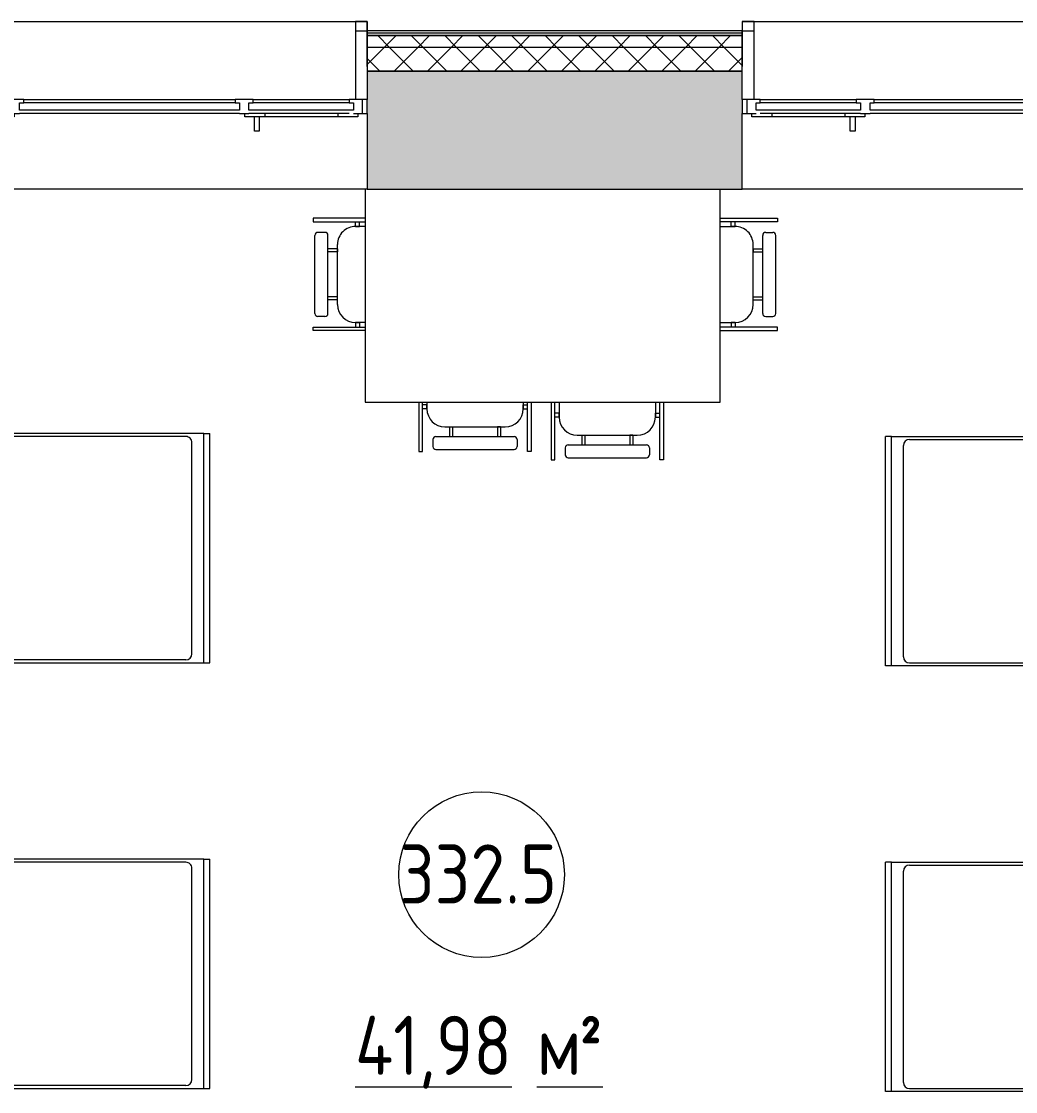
# Model space of a CAD drawing. Header units: millimetres. Extents: x -515342 to 330399, y -224905 to 507333.
# Drawn here: x -297186 to -292984, y 269860 to 274385 of the extents above; entities that cross this region are included whole.
import ezdxf

# ---------------------------------------------------------------- set-up
doc = ezdxf.new("R2010")
doc.units = ezdxf.units.MM
doc.layers.get('0').update_dxf_attribs({"lineweight": 0})
for name, color, linetype, lineweight in [('_ Окна', 7, 'Continuous', 0), ('Витраж', 7, 'Continuous', 0), ('Марки помещений', 7, 'Continuous', 0), ('Мебель', 7, 'Continuous', 0), ('Окна', 7, 'Continuous', 0), ('Стены внутренние', 7, 'Continuous', 0), ('Стены наружные', 7, 'Continuous', 0), ('Стены несущие', 7, 'Continuous', 0), ('Стены отделка', 7, 'Continuous', 0), ('Стены штриховка', 7, 'Continuous', 0)]:
    doc.layers.add(name, color=color, linetype=linetype, lineweight=lineweight)
doc.styles.add('GOST Common_1', font='', dxfattribs={"width": 0.9, "height": 250})
doc.styles.add('GOST Common_2', font='', dxfattribs={"width": 0.9, "height": 250})
doc.styles.get('GOST Common_1').set_extended_font_data('GOST Common')
doc.styles.get('GOST Common_2').set_extended_font_data('GOST Common')
pattern_1 = [(45, (0, 0), (-70.71068, 70.71068), []), (135, (0, 0), (-70.71068, -70.71068), [])]

# ---------------------------------------------------------------- blocks, each defined once
blk = doc.blocks.new('Окно_ПВХ_3Створки_1Фрамуга-верх - АР_Окно_ОП_1820_h_х1970_3ст2фр-в-9696728-О_АР_П_3__6_750_План 3 этажа')
at = {"layer": '_ Окна'}
for p, q in [((-929, 130), (-1005, 130)), ((-1005, 130), (-1005, 70)), ((-985, 70), (-985, 130)), ((-947, 84), (-947, 116)), ((-947, 116), (-929, 116)), ((-929, 116), (-929, 130)), ((-523, 116), (-929, 116)), ((-447, 130), (-523, 130)), ((-523, 130), (-523, 116)), ((-523, 116), (-505, 116)), ((-505, 116), (-505, 84)), ((-465, 84), (-465, 116)), ((-465, 116), (-447, 116)), ((-447, 116), (-447, 130)), ((447, 116), (-447, 116)), ((523, 130), (447, 130)), ((447, 130), (447, 116)), ((447, 116), (465, 116)), ((465, 116), (465, 84)), ((505, 84), (505, 116)), ((505, 116), (523, 116)), ((523, 116), (523, 130)), ((929, 116), (523, 116)), ((929, 130), (929, 116)), ((1005, 130), (929, 130)), ((929, 116), (947, 116)), ((947, 116), (947, 84)), ((985, 70), (985, 130)), ((1005, 70), (1005, 130)), ((-1005, 70), (-947, 70)), ((-965, 56), (-965, 70)), ((-880, 56), (-965, 56)), ((-505, 84), (-947, 84)), ((-880, 70), (-880, 56)), ((-572, 70), (-572, 56)), ((-487, 56), (-572, 56)), ((-505, 70), (-465, 70)), ((-487, 70), (-487, 56)), ((465, 84), (-465, 84)), ((465, 70), (505, 70)), ((487, 56), (487, 70)), ((572, 56), (487, 56)), ((947, 84), (505, 84)), ((572, 70), (572, 56)), ((880, 70), (880, 56)), ((965, 56), (880, 56)), ((947, 70), (1005, 70)), ((965, 70), (965, 56))]:
    blk.add_line(p, q, dxfattribs=at)
at = {"layer": 'Окна'}
for p, q in [((-929, 130), (-523, 130)), ((-447, 130), (447, 130)), ((523, 130), (929, 130)), ((-505, 70), (-929, 70)), ((-572, 56), (-880, 56)), ((-548.5, -4), (-548.5, 56)), ((-528.5, 56), (-528.5, -4)), ((465, 70), (-465, 70)), ((929, 70), (505, 70)), ((528.5, -4), (528.5, 56)), ((548.5, 56), (548.5, -4)), ((880, 56), (572, 56)), ((-528.5, -4), (-548.5, -4)), ((548.5, -4), (528.5, -4))]:
    blk.add_line(p, q, dxfattribs=at)
blk = doc.blocks.new('Прямоугольный импост - АР_Откос_Металлический_50х330 Коричневый Левый-9899774-О_АР_П_3__6_750_План 3 этажа')
at = {"layer": 'Витраж'}
blk.add_line((15250.3, 16115), (17160.3, 16115), dxfattribs=at)
blk = doc.blocks.new('Прямоугольный импост - АР_Откос_Металлический_50х330 Коричневый Левый-9899773-О_АР_П_3__6_750_План 3 этажа')
at = {"layer": 'Витраж', "lineweight": 18}
for p, q in [((0, 40), (-50, 40)), ((-50, 40), (-50, -290)), ((-49, -290), (-49, 39)), ((-49, 39), (-1, 39)), ((-1, 39), (-1, -150)), ((0, -150), (0, 40)), ((-1, -150), (0, -150))]:
    blk.add_line(p, q, dxfattribs=at)
blk = doc.blocks.new('Прямоугольный импост - АР_Откос_Металлический_50х330 Белый Левый-9898761-О_АР_П_3__6_750_План 3 этажа')
at = {"layer": 'Витраж'}
blk.add_line((4449.2, 16115), (6359.2, 16115), dxfattribs=at)
blk = doc.blocks.new('Прямоугольный импост - АР_Откос_Металлический_50х330 Белый Правый-V23-О_АР_П_3__6_750_План 3 этажа')
at = {"layer": 'Витраж', "lineweight": 18}
for p, q in [((-50, -290), (-50, 40)), ((-50, 40), (0, 40)), ((-1, 39), (-49, 39)), ((-49, 39), (-49, -290)), ((-1, -150), (-1, 39)), ((0, 40), (0, -150)), ((0, -150), (-1, -150))]:
    blk.add_line(p, q, dxfattribs=at)
blk = doc.blocks.new('СД_Люблино_Фасады_rvt-1-О_АР_П_3__6_750_План 3 этажа')
at = {"layer": 'Стены внутренние'}
h = blk.add_hatch(dxfattribs=at)
h.set_pattern_fill('FP_1', color=256, style=0, pattern_type=2)
h.set_pattern_definition([(45, (0, 0), (-224.5064, 224.5064), []), (45, (224.5, 0), (-224.5064, 224.5064), [396.875, -79.375, 3.353, -76.022])])
h.paths.add_polyline_path([(101935, 15405), (101935, 15905), (97278.9, 15905), (97278.9, 15405), (101724.8, 15405)])
h.paths.add_polyline_path([(95268.9, 15405), (95268.9, 15905), (93672.7, 15905), (93672.7, 15405), (95083.1, 15405)])
h.paths.add_polyline_path([(91662.7, 15405), (91662.7, 15905), (90062.5, 15905), (90062.5, 15405), (91506.8, 15405)])
h.paths.add_polyline_path([(88052.5, 15405), (88052.5, 15905), (86472.6, 15905), (86472.6, 15405), (87930.5, 15405)])
h.paths.add_polyline_path([(84354.2, 15405), (84462.6, 15405), (84462.6, 15905), (82935.3, 15905), (82935.3, 15405), (83332.4, 15405)])
h.paths.add_polyline_path([(80925.3, 15405), (80925.3, 15905), (79340.3, 15905), (79340.3, 15405), (80777.9, 15405)])
h.paths.add_polyline_path([(77330.3, 15405), (77330.3, 15905), (75739.7, 15905), (75739.7, 15405), (77201.6, 15405)])
h.paths.add_polyline_path([(73625.3, 15405), (73729.7, 15405), (73729.7, 15905), (72144.8, 15905), (72144.8, 15405), (73114.5, 15405)])
h.paths.add_polyline_path([(70049.1, 15405), (70134.8, 15405), (70134.8, 15905), (68493.6, 15905), (68493.6, 15405), (69027.3, 15405)])
h.paths.add_polyline_path([(66472.8, 15405), (66483.6, 15405), (66483.6, 15905), (64878.6, 15905), (64878.6, 15405), (65961.9, 15405)])
h.paths.add_polyline_path([(62868.6, 15405), (62868.6, 15905), (60500.1, 15905), (60500.1, 15405), (62465.1, 15405)])
h.paths.add_polyline_path([(58090.1, 15405), (58090.1, 15905), (56894.2, 15905), (56894.2, 15405), (57787.5, 15405)])
h.paths.add_polyline_path([(54484.2, 15405), (54484.2, 15905), (51825.9, 15905), (51825.9, 15405), (54211.2, 15405)])
h.paths.add_polyline_path([(49815.9, 15405), (49815.9, 15905), (47243.8, 15905), (47243.8, 15405), (49613.1, 15405)])
h.paths.add_polyline_path([(44833.8, 15405), (44833.8, 15905), (43623.8, 15905), (43623.8, 15405), (44504.1, 15405)])
h.paths.add_polyline_path([(41213.8, 15405), (41213.8, 15905), (38819.5, 15905), (38819.5, 15405), (40927.8, 15405)])
h.paths.add_polyline_path([(36809.5, 15405), (36809.5, 15905), (35219.5, 15905), (35219.5, 15405), (36329.8, 15405)])
h.paths.add_polyline_path([(33209.5, 15405), (33209.5, 15905), (31619.5, 15905), (31619.5, 15405), (32806, 15405)])
h.paths.add_polyline_path([(29609.5, 15405), (29609.5, 15905), (28023.1, 15905), (28023.1, 15405), (29177.2, 15405)])
h.paths.add_polyline_path([(26013.1, 15405), (26013.1, 15905), (24425.8, 15905), (24425.8, 15405), (25600.9, 15405)])
h.paths.add_polyline_path([(22415.8, 15405), (22415.8, 15905), (20810.9, 15905), (20810.9, 15405), (22280.1, 15405)])
h.paths.add_polyline_path([(18800.9, 15405), (18800.9, 15905), (17210.3, 15905), (17210.3, 15405), (18448.3, 15405)])
h.paths.add_polyline_path([(15200.3, 15405), (15200.3, 15905), (13615.3, 15905), (13615.3, 15405), (14872, 15405)])
h.paths.add_polyline_path([(11605.3, 15405), (11605.3, 15905), (10024.1, 15905), (10024.1, 15405), (11295.7, 15405)])
h.paths.add_polyline_path([(8014.1, 15405), (8014.1, 15905), (6409.2, 15905), (6409.2, 15405), (7719.5, 15405)])
h.paths.add_polyline_path([(4399.2, 15405), (4399.2, 15905), (-305, 15905), (-305, 15405), (4143.2, 15405)])
at = {"layer": 'Стены наружные'}
h = blk.add_hatch(dxfattribs=at)
h.set_pattern_fill('FP_5', color=256, style=0, pattern_type=2)
h.set_pattern_definition(pattern_1)
h.paths.add_polyline_path([(102035, 16005), (102085, 16005), (102085, 16055), (97278.9, 16055), (97278.9, 16005), (101724.8, 16005)])
h.paths.add_polyline_path([(95268.9, 16005), (95268.9, 16055), (93672.7, 16055), (93672.7, 16005)])
h.paths.add_polyline_path([(91662.7, 16005), (91662.7, 16055), (90062.5, 16055), (90062.5, 16005), (91506.8, 16005)])
h.paths.add_polyline_path([(88052.5, 16005), (88052.5, 16055), (86472.6, 16055), (86472.6, 16005), (87419.6, 16005)])
h.paths.add_polyline_path([(84354.2, 16005), (84462.6, 16005), (84462.6, 16055), (82935.3, 16055), (82935.3, 16005), (83843.3, 16005)])
h.paths.add_polyline_path([(80925.3, 16005), (80925.3, 16055), (79340.3, 16055), (79340.3, 16005)])
h.paths.add_polyline_path([(77330.3, 16005), (77330.3, 16055), (75739.7, 16055), (75739.7, 16005)])
h.paths.add_polyline_path([(73729.7, 16005), (73729.7, 16055), (72144.8, 16055), (72144.8, 16005)])
h.paths.add_polyline_path([(70134.8, 16005), (70134.8, 16055), (68493.6, 16055), (68493.6, 16005)])
h.paths.add_polyline_path([(66483.6, 16005), (66483.6, 16055), (64878.6, 16055), (64878.6, 16005), (64940.1, 16005)])
h.paths.add_polyline_path([(62868.6, 16005), (62868.6, 16055), (60500.1, 16055), (60500.1, 16005), (61874.7, 16005)])
h.paths.add_polyline_path([(58090.1, 16005), (58090.1, 16055), (56894.2, 16055), (56894.2, 16005)])
h.paths.add_polyline_path([(54484.2, 16005), (54484.2, 16055), (51825.9, 16055), (51825.9, 16005)])
h.paths.add_polyline_path([(49815.9, 16005), (49815.9, 16055), (47243.8, 16055), (47243.8, 16005)])
h.paths.add_polyline_path([(43623.8, 16005), (44833.8, 16005), (44833.8, 16055), (43623.8, 16055)])
h.paths.add_polyline_path([(41213.8, 16005), (41213.8, 16055), (38819.5, 16055), (38819.5, 16005), (40417, 16005)])
h.paths.add_polyline_path([(36809.5, 16005), (36809.5, 16055), (35219.5, 16055), (35219.5, 16005)])
h.paths.add_polyline_path([(33209.5, 16005), (33209.5, 16055), (31619.5, 16055), (31619.5, 16005)])
h.paths.add_polyline_path([(29609.5, 16005), (29609.5, 16055), (28023.1, 16055), (28023.1, 16005)])
h.paths.add_polyline_path([(26013.1, 16005), (26013.1, 16055), (24425.8, 16055), (24425.8, 16005)])
h.paths.add_polyline_path([(22415.8, 16005), (22415.8, 16055), (20810.9, 16055), (20810.9, 16005), (22024.6, 16005)])
h.paths.add_polyline_path([(18800.9, 16005), (18800.9, 16055), (17210.3, 16055), (17210.3, 16005), (18448.3, 16005)])
h.paths.add_polyline_path([(15200.3, 16005), (15200.3, 16055), (13615.3, 16055), (13615.3, 16005), (13850.2, 16005)])
h.paths.add_polyline_path([(11605.3, 16005), (11605.3, 16055), (10024.1, 16055), (10024.1, 16005)])
h.paths.add_polyline_path([(8014.1, 16005), (8014.1, 16055), (6409.2, 16055), (6409.2, 16005), (7719.5, 16005)])
h.paths.add_polyline_path([(4399.2, 16005), (4399.2, 16055), (-405, 16055), (-405, 16005), (1588.7, 16005)])
h = blk.add_hatch(dxfattribs=at)
h.set_pattern_fill('FP_5', color=256, style=0, pattern_type=2)
h.set_pattern_definition(pattern_1)
h.paths.add_polyline_path([(101935, 15905), (102035, 15905), (102035, 16005), (97278.9, 16005), (97278.9, 15905), (101724.8, 15905)])
h.paths.add_polyline_path([(95083.1, 15905), (95268.9, 15905), (95268.9, 16005), (93672.7, 16005), (93672.7, 15905), (94572.2, 15905)])
h.paths.add_polyline_path([(91662.7, 15905), (91662.7, 16005), (90062.5, 16005), (90062.5, 15905), (91506.8, 15905)])
h.paths.add_polyline_path([(87930.5, 15905), (88052.5, 15905), (88052.5, 16005), (86472.6, 16005), (86472.6, 15905), (87419.6, 15905)])
h.paths.add_polyline_path([(84462.6, 15905), (84462.6, 16005), (82935.3, 16005), (82935.3, 15905), (84354.2, 15905)])
h.paths.add_polyline_path([(80925.3, 15905), (80925.3, 16005), (79340.3, 16005), (79340.3, 15905), (80777.9, 15905)])
h.paths.add_polyline_path([(77201.6, 15905), (77330.3, 15905), (77330.3, 16005), (75739.7, 16005), (75739.7, 15905), (76179.8, 15905)])
h.paths.add_polyline_path([(73729.7, 15905), (73729.7, 16005), (72144.8, 16005), (72144.8, 15905), (73625.3, 15905)])
h.paths.add_polyline_path([(70049.1, 15905), (70134.8, 15905), (70134.8, 16005), (68493.6, 16005), (68493.6, 15905), (69027.3, 15905)])
h.paths.add_polyline_path([(66472.8, 15905), (66483.6, 15905), (66483.6, 16005), (64878.6, 16005), (64878.6, 15905), (65961.9, 15905)])
h.paths.add_polyline_path([(62868.6, 15905), (62868.6, 16005), (60500.1, 16005), (60500.1, 15905), (61874.7, 15905)])
h.paths.add_polyline_path([(58090.1, 15905), (58090.1, 16005), (56894.2, 16005), (56894.2, 15905), (58042.9, 15905)])
h.paths.add_polyline_path([(54484.2, 15905), (54484.2, 16005), (51825.9, 16005), (51825.9, 15905), (54211.2, 15905)])
h.paths.add_polyline_path([(49815.9, 15905), (49815.9, 16005), (47243.8, 16005), (47243.8, 15905), (49613.1, 15905)])
h.paths.add_polyline_path([(44833.8, 15905), (44833.8, 16005), (43623.8, 16005), (43623.8, 15905), (44504.1, 15905)])
h.paths.add_polyline_path([(41213.8, 15905), (41213.8, 16005), (38819.5, 16005), (38819.5, 15905), (40927.8, 15905)])
h.paths.add_polyline_path([(36809.5, 15905), (36809.5, 16005), (35219.5, 16005), (35219.5, 15905), (36329.8, 15905)])
h.paths.add_polyline_path([(33209.5, 15905), (33209.5, 16005), (31619.5, 16005), (31619.5, 15905), (32242.6, 15905)])
h.paths.add_polyline_path([(29609.5, 15905), (29609.5, 16005), (28023.1, 16005), (28023.1, 15905), (29177.2, 15905)])
h.paths.add_polyline_path([(26013.1, 15905), (26013.1, 16005), (24425.8, 16005), (24425.8, 15905), (25600.9, 15905)])
h.paths.add_polyline_path([(22415.8, 15905), (22415.8, 16005), (20810.9, 16005), (20810.9, 15905), (22024.6, 15905)])
h.paths.add_polyline_path([(18703.8, 15905), (18800.9, 15905), (18800.9, 16005), (17210.3, 16005), (17210.3, 15905), (18448.3, 15905)])
h.paths.add_polyline_path([(15127.5, 15905), (15200.3, 15905), (15200.3, 16005), (13615.3, 16005), (13615.3, 15905), (14872, 15905)])
h.paths.add_polyline_path([(11605.3, 15905), (11605.3, 16005), (10024.1, 16005), (10024.1, 15905), (11551.2, 15905)])
h.paths.add_polyline_path([(8014.1, 15905), (8014.1, 16005), (6409.2, 16005), (6409.2, 15905), (7719.5, 15905)])
h.paths.add_polyline_path([(4399.2, 15905), (4399.2, 16005), (-305, 16005), (-305, 15905), (4143.2, 15905)])
at = {"layer": 'Стены внутренние'}
for p, q in [((79291.2, 16075), (79339.5, 16075)), ((80926.1, 16075), (80974.4, 16075)), ((79331.3, 15405), (77330.3, 15405)), ((82935.3, 15405), (80925.3, 15405))]:
    blk.add_line(p, q, dxfattribs=at)
at = {"layer": 'Стены несущие'}
for p, q in [((79340.3, 15905), (79340.3, 15785)), ((80925.3, 15905), (79340.3, 15905)), ((79340.3, 15905), (80925.3, 15905)), ((80925.3, 15785), (80925.3, 15905)), ((79340.3, 15725), (79340.3, 15405)), ((80925.3, 15405), (80925.3, 15725)), ((79340.3, 15405), (80925.3, 15405))]:
    blk.add_line(p, q, dxfattribs=at)
at = {"layer": 'Стены отделка', "lineweight": 9}
for p, q in [((80925.3, 16075), (79340.3, 16075)), ((79340.3, 16075), (79340.3, 16065)), ((79340.3, 16065), (79340.3, 16055)), ((80925.3, 16065), (80925.3, 16075)), ((80925.3, 16055), (80925.3, 16065)), ((79340.3, 16055), (79340.3, 16005)), ((80925.3, 16005), (80925.3, 16055)), ((79340.3, 16005), (79340.3, 15905)), ((80925.3, 15905), (80925.3, 16005))]:
    blk.add_line(p, q, dxfattribs=at)
at = {"layer": 'Стены штриховка'}
for p, q in [((80925.3, 16065), (79340.3, 16065)), ((80925.3, 16055), (79340.3, 16055)), ((79340.3, 16055), (80925.3, 16055)), ((80925.3, 16005), (79340.3, 16005))]:
    blk.add_line(p, q, dxfattribs=at)
at = {"layer": 'Витраж', "lineweight": 9}
for name, p in [('Прямоугольный импост - АР_Откос_Металлический_50х330 Коричневый Левый-9899774-О_АР_П_3__6_750_План 3 этажа', (62130, 0)), ('Прямоугольный импост - АР_Откос_Металлический_50х330 Коричневый Левый-9899773-О_АР_П_3__6_750_План 3 этажа', (79340.3, 16075)), ('Прямоугольный импост - АР_Откос_Металлический_50х330 Белый Левый-9898761-О_АР_П_3__6_750_План 3 этажа', (76526.1, 0))]:
    blk.add_blockref(name, p, dxfattribs=at)
at = {"layer": 'Витраж', "lineweight": 9, "extrusion": (0, 0, -1)}
blk.add_blockref('Прямоугольный импост - АР_Откос_Металлический_50х330 Белый Правый-V23-О_АР_П_3__6_750_План 3 этажа', (-80925.3, 16075), dxfattribs=at)
at = {"layer": 'Окна', "lineweight": 9}
for p in [(78335.3, 15655), (81930.3, 15655)]:
    blk.add_blockref('Окно_ПВХ_3Створки_1Фрамуга-верх - АР_Окно_ОП_1820_h_х1970_3ст2фр-в-9696728-О_АР_П_3__6_750_План 3 этажа', p, dxfattribs=at)
blk = doc.blocks.new('Кровать-Больница - 0970 x 2100 мм-V50-О_АР_П_3__6_750_План 3 этажа')
at = {"layer": 'Мебель'}
for p, q in [((-76.5, 589.2), (-76.5, -1415.6)), ((893.5, -1415.6), (893.5, 589.2)), ((-63.8, -1339.4), (-63.8, 557.4)), ((-38.4, 582.8), (855.4, 582.8)), ((880.8, -1339.4), (880.8, 557.4)), ((108.5, 506.6), (108.5, 206.6)), ((108.5, 506.6), (708.5, 506.6)), ((708.5, 506.6), (708.5, 206.6)), ((880.8, 201.8), (-63.8, 45.1)), ((108.5, 206.6), (708.5, 206.6)), ((-38.4, -1364.8), (855.4, -1364.8)), ((-76.5, -1415.6), (-76.5, -1441)), ((-76.5, -1415.6), (893.5, -1415.6)), ((-76.5, -1441), (893.5, -1441)), ((893.5, -1415.6), (893.5, -1441))]:
    blk.add_line(p, q, dxfattribs=at)
for centre, start, end in [((-38.4, 557.4), 90, 180), ((855.4, 557.4), 360, 90), ((-38.4, -1339.4), 180, 270), ((855.4, -1339.4), 270, 0)]:
    blk.add_arc(centre, 25.4, start, end, dxfattribs=at)
blk = doc.blocks.new('Кровать-Больница - 0970 x 2100 мм-V46-О_АР_П_3__6_750_План 3 этажа')
at = {"layer": 'Мебель'}
for p, q in [((-76.5, 1441), (893.5, 1441)), ((-76.5, 1415.6), (-76.5, 1441)), ((-76.5, -633.6), (-76.5, 1415.6)), ((-76.5, 1415.6), (893.5, 1415.6)), ((893.5, 1415.6), (893.5, 1441)), ((893.5, 1415.6), (893.5, -633.6)), ((-38.4, 1364.8), (855.4, 1364.8)), ((-63.8, 1339.4), (-63.8, -557.4)), ((880.8, 1339.4), (880.8, -557.4)), ((880.8, -201.8), (-63.8, -45.1)), ((108.5, -206.6), (708.5, -206.6)), ((108.5, -506.6), (108.5, -206.6)), ((708.5, -506.6), (708.5, -206.6)), ((108.5, -506.6), (708.5, -506.6)), ((-38.4, -582.8), (855.4, -582.8)), ((-76.5, -633.6), (893.5, -633.6)), ((-76.5, -659), (-76.5, -633.6)), ((893.5, -659), (893.5, -633.6))]:
    blk.add_line(p, q, dxfattribs=at)
for centre, start, end in [((-38.4, 1339.4), 90, 180), ((855.4, 1339.4), 0, 90), ((-38.4, -557.4), 180, 270), ((855.4, -557.4), 270, 0)]:
    blk.add_arc(centre, 25.4, start, end, dxfattribs=at)
blk = doc.blocks.new('Стул-Штабель - Стул-Штабель-8766705-О_АР_П_3__6_750_План 3 этажа')
at = {"layer": 'Мебель'}
for p, q in [((-416.6, 108.9), (-416.6, -134.5)), ((-401.3, -134.5), (-401.3, 108.9)), ((-382.2, 108.9), (-382.2, 45.4)), ((24.2, 108.9), (24.2, 45.4)), ((43.2, -134.5), (43.2, 108.9)), ((58.6, 108.9), (58.6, -134.5)), ((-401.3, 45.4), (-401.3, 62.4)), ((-382.2, 62.4), (-401.3, 62.4)), ((-382.2, 45.4), (-401.3, 45.4)), ((-382.2, 45.4), (-382.2, 62.4)), ((24.2, 62.4), (43.2, 62.4)), ((24.2, 45.4), (24.2, 62.4)), ((24.2, 45.4), (43.2, 45.4)), ((43.2, 45.4), (43.2, 62.4)), ((-306, -30.8), (-52, -30.8)), ((-286.9, -30.8), (-286.9, -71.4)), ((-286.9, -30.8), (-274.2, -30.8)), ((-274.2, -30.8), (-274.2, -71.4)), ((-83.8, -30.8), (-83.8, -71.4)), ((-71.1, -30.8), (-83.8, -30.8)), ((-71.1, -30.8), (-71.1, -71.4)), ((-356.8, -84.1), (-356.8, -113.6)), ((-344.1, -71.4), (-13.9, -71.4)), ((-1.2, -84.1), (-1.2, -113.6)), ((-416.6, -134.5), (-401.3, -134.5)), ((-344.1, -126.3), (-13.9, -126.3)), ((58.6, -134.5), (43.2, -134.5))]:
    blk.add_line(p, q, dxfattribs=at)
for centre, radius, start, end in [((-306, 45.4), 76.2, 180, 270), ((-52, 45.4), 76.2, 270, 0), ((-344.1, -84.1), 12.7, 90, 180), ((-13.9, -84.1), 12.7, 360, 90), ((-344.1, -113.6), 12.7, 180, 270), ((-13.9, -113.6), 12.7, 270, 0)]:
    blk.add_arc(centre, radius, start, end, dxfattribs=at)
blk = doc.blocks.new('Стол-Прямоугольный - 1500х900 мм-V52-О_АР_П_3__6_750_План 3 этажа')
at = {"layer": 'Мебель'}
for p, q in [((-741, 450), (-750, 450)), ((-750, 450), (-750, -450)), ((750, -450), (750, 450)), ((-750, -450), (750, -450))]:
    blk.add_line(p, q, dxfattribs=at)
blk = doc.blocks.new('Стул-Штабель - Стул-Штабель-V43-О_АР_П_3__6_750_План 3 этажа')
at = {"layer": 'Мебель'}
for p, q in [((-416.6, 73.9), (-416.6, -134.5)), ((-401.3, -134.5), (-401.3, 73.9)), ((-401.3, 45.4), (-401.3, 62.4)), ((-382.2, 62.4), (-401.3, 62.4)), ((-382.2, 45.4), (-401.3, 45.4)), ((-382.2, 73.9), (-382.2, 45.4)), ((-382.2, 45.4), (-382.2, 62.4)), ((24.2, 73.9), (24.2, 45.4)), ((24.2, 62.4), (43.2, 62.4)), ((24.2, 45.4), (24.2, 62.4)), ((24.2, 45.4), (43.2, 45.4)), ((43.2, -134.5), (43.2, 73.9)), ((43.2, 45.4), (43.2, 62.4)), ((58.6, 73.9), (58.6, -134.5)), ((-306, -30.8), (-52, -30.8)), ((-286.9, -30.8), (-286.9, -71.4)), ((-286.9, -30.8), (-274.2, -30.8)), ((-274.2, -30.8), (-274.2, -71.4)), ((-83.8, -30.8), (-83.8, -71.4)), ((-71.1, -30.8), (-83.8, -30.8)), ((-71.1, -30.8), (-71.1, -71.4)), ((-356.8, -84.1), (-356.8, -113.6)), ((-344.1, -71.4), (-13.9, -71.4)), ((-1.2, -84.1), (-1.2, -113.6)), ((-416.6, -134.5), (-401.3, -134.5)), ((-344.1, -126.3), (-13.9, -126.3)), ((58.6, -134.5), (43.2, -134.5))]:
    blk.add_line(p, q, dxfattribs=at)
for centre, radius, start, end in [((-306, 45.4), 76.2, 180, 270), ((-52, 45.4), 76.2, 270, 0), ((-344.1, -84.1), 12.7, 90, 180), ((-13.9, -84.1), 12.7, 360, 90), ((-344.1, -113.6), 12.7, 180, 270), ((-13.9, -113.6), 12.7, 270, 0)]:
    blk.add_arc(centre, radius, start, end, dxfattribs=at)
blk = doc.blocks.new('Стул-Штабель - Стул-Штабель-V44-О_АР_П_3__6_750_План 3 этажа')
at = {"layer": 'Мебель'}
for p, q in [((-416.6, -85.9), (-416.6, 134.5)), ((-416.6, 134.5), (-401.3, 134.5)), ((-401.3, 134.5), (-401.3, -85.9)), ((-356.8, 84.1), (-356.8, 113.6)), ((-344.1, 126.3), (-13.9, 126.3)), ((-1.2, 84.1), (-1.2, 113.6)), ((43.2, 134.5), (43.2, -85.9)), ((58.6, 134.5), (43.2, 134.5)), ((58.6, -85.9), (58.6, 134.5)), ((-344.1, 71.4), (-13.9, 71.4)), ((-286.9, 30.8), (-286.9, 71.4)), ((-274.2, 30.8), (-274.2, 71.4)), ((-83.8, 30.8), (-83.8, 71.4)), ((-71.1, 30.8), (-71.1, 71.4)), ((-306, 30.8), (-52, 30.8)), ((-286.9, 30.8), (-274.2, 30.8)), ((-71.1, 30.8), (-83.8, 30.8)), ((-401.3, -45.4), (-401.3, -62.4)), ((-382.2, -45.4), (-401.3, -45.4)), ((-382.2, -62.4), (-401.3, -62.4)), ((-382.2, -45.4), (-382.2, -62.4)), ((-382.2, -85.9), (-382.2, -45.4)), ((24.2, -45.4), (24.2, -62.4)), ((24.2, -45.4), (43.2, -45.4)), ((24.2, -85.9), (24.2, -45.4)), ((24.2, -62.4), (43.2, -62.4)), ((43.2, -45.4), (43.2, -62.4))]:
    blk.add_line(p, q, dxfattribs=at)
for centre, radius, start, end in [((-344.1, 113.6), 12.7, 90, 180), ((-13.9, 113.6), 12.7, 360, 90), ((-344.1, 84.1), 12.7, 180, 270), ((-13.9, 84.1), 12.7, 270, 0), ((-306, -45.4), 76.2, 90, 180), ((-52, -45.4), 76.2, 360, 90)]:
    blk.add_arc(centre, radius, start, end, dxfattribs=at)
blk = doc.blocks.new('ASVP_Марка_Помещение_ДваЗначения - Номер Площадь-685795-О_АР_П_3__6_750_План 3 этажа')
at = {"layer": 'Марки помещений'}
blk.add_circle((0, 0), 3.5, dxfattribs=at)

msp = doc.modelspace()

# ---------------------------------------------------------------- block references
msp.add_blockref('СД_Люблино_Фасады_rvt-1-О_АР_П_3__6_750_План 3 этажа', (-375064.6354, 258270.4137))
at = {"layer": 'Марки помещений', "xscale": 99.99999999999993, "yscale": 99.99999999999993, "zscale": 99.99999999999993}
msp.add_blockref('ASVP_Марка_Помещение_ДваЗначения - Номер Площадь-685795-О_АР_П_3__6_750_План 3 этажа', (-295241.3631, 270777.6881), dxfattribs=at)
at = {"layer": 'Мебель'}
for name, p in [('Стол-Прямоугольный - 1500х900 мм-V52-О_АР_П_3__6_750_План 3 этажа', (-294983.2957, 273225.4137)), ('Стул-Штабель - Стул-Штабель-V43-О_АР_П_3__6_750_План 3 этажа', (-295090.0173, 272701.4823)), ('Стул-Штабель - Стул-Штабель-8766705-О_АР_П_3__6_750_План 3 этажа', (-294530.9862, 272666.4823))]:
    msp.add_blockref(name, p, dxfattribs=at)
for name, p, rotation in [('Стул-Штабель - Стул-Штабель-V44-О_АР_П_3__6_750_План 3 этажа', (-295819.236, 273494.4629), 89.99999999999972), ('Стул-Штабель - Стул-Штабель-8766705-О_АР_П_3__6_750_План 3 этажа', (-294124.3642, 273494.4629), 90.00000000000031), ('Кровать-Больница - 0970 x 2100 мм-V50-О_АР_П_3__6_750_План 3 этажа', (-297830.4288, 271749.3134), 89.99999999999993), ('Кровать-Больница - 0970 x 2100 мм-V46-О_АР_П_3__6_750_План 3 этажа', (-292093.6419, 271736.9318), 90.00000000000007), ('Кровать-Больница - 0970 x 2100 мм-V50-О_АР_П_3__6_750_План 3 этажа', (-297830.4288, 269949.3134), 89.99999999999993), ('Кровать-Больница - 0970 x 2100 мм-V46-О_АР_П_3__6_750_План 3 этажа', (-292093.6419, 269936.9318), 90.00000000000007)]:
    msp.add_blockref(name, p, dxfattribs=dict(at, rotation=rotation))

# ---------------------------------------------------------------- texts
at = {"layer": 'Марки помещений', "char_height": 250, "attachment_point": 1}
for s, insert, width, style in [('332.5', (-295590.5703, 270905.4132), 858.607312, 'GOST Common_1'), ('\\L41,98 ', (-295775.9566, 270180.8827), 930.759187, 'GOST Common_1'), ('\\L\\fGOST Common|b0|i0|c238|p34|;\\W.9;\\L²', (-294829.4097, 270180.8827), 165.949312, 'GOST Common_2'), ('\\L\\fGOST Common|b0|i0|c204|p34|;\\W.9;\\Lм', (-295008.0034, 270180.8827), 216.455625, 'GOST Common_1')]:
    msp.add_mtext(s, dxfattribs=dict(at, insert=insert, width=width, style=style))

doc.saveas('drawing.dxf')
